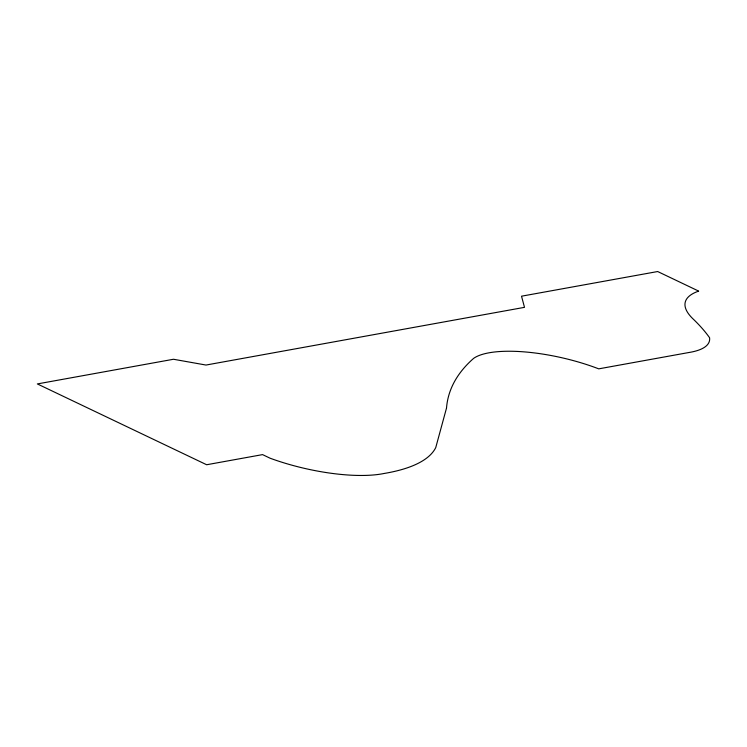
<?xml version="1.0" encoding="UTF-8"?>
<svg xmlns="http://www.w3.org/2000/svg" width="747" height="747" viewBox="0 0 747 747"><rect width="100%" height="100%" fill="white"/><g stroke="black" fill="none" stroke-linecap="round" stroke-linejoin="round"><path stroke-width="1.12" d="M446.519 408.03L435.762 447.546A227.163 70.199 13 0 1 384.042 473.486A94.99 29.357 13 0 1 270.115 458.219L262.561 454.615L206.648 464.746L37.35 383.93L173.491 359.26L205.995 365.05L524.497 307.344L521.527 296.195L657.668 271.534L698.688 291.115A101.303 31.309 13 0 0 692.786 318.661A354.676 109.604 13 0 1 709.566 337.719A85.121 26.304 13 0 1 688.958 352.5L598.739 368.85A90.032 27.816 13 0 0 473.626 358.373A671.376 207.47 13 0 0 446.519 408.03"/></g></svg>
